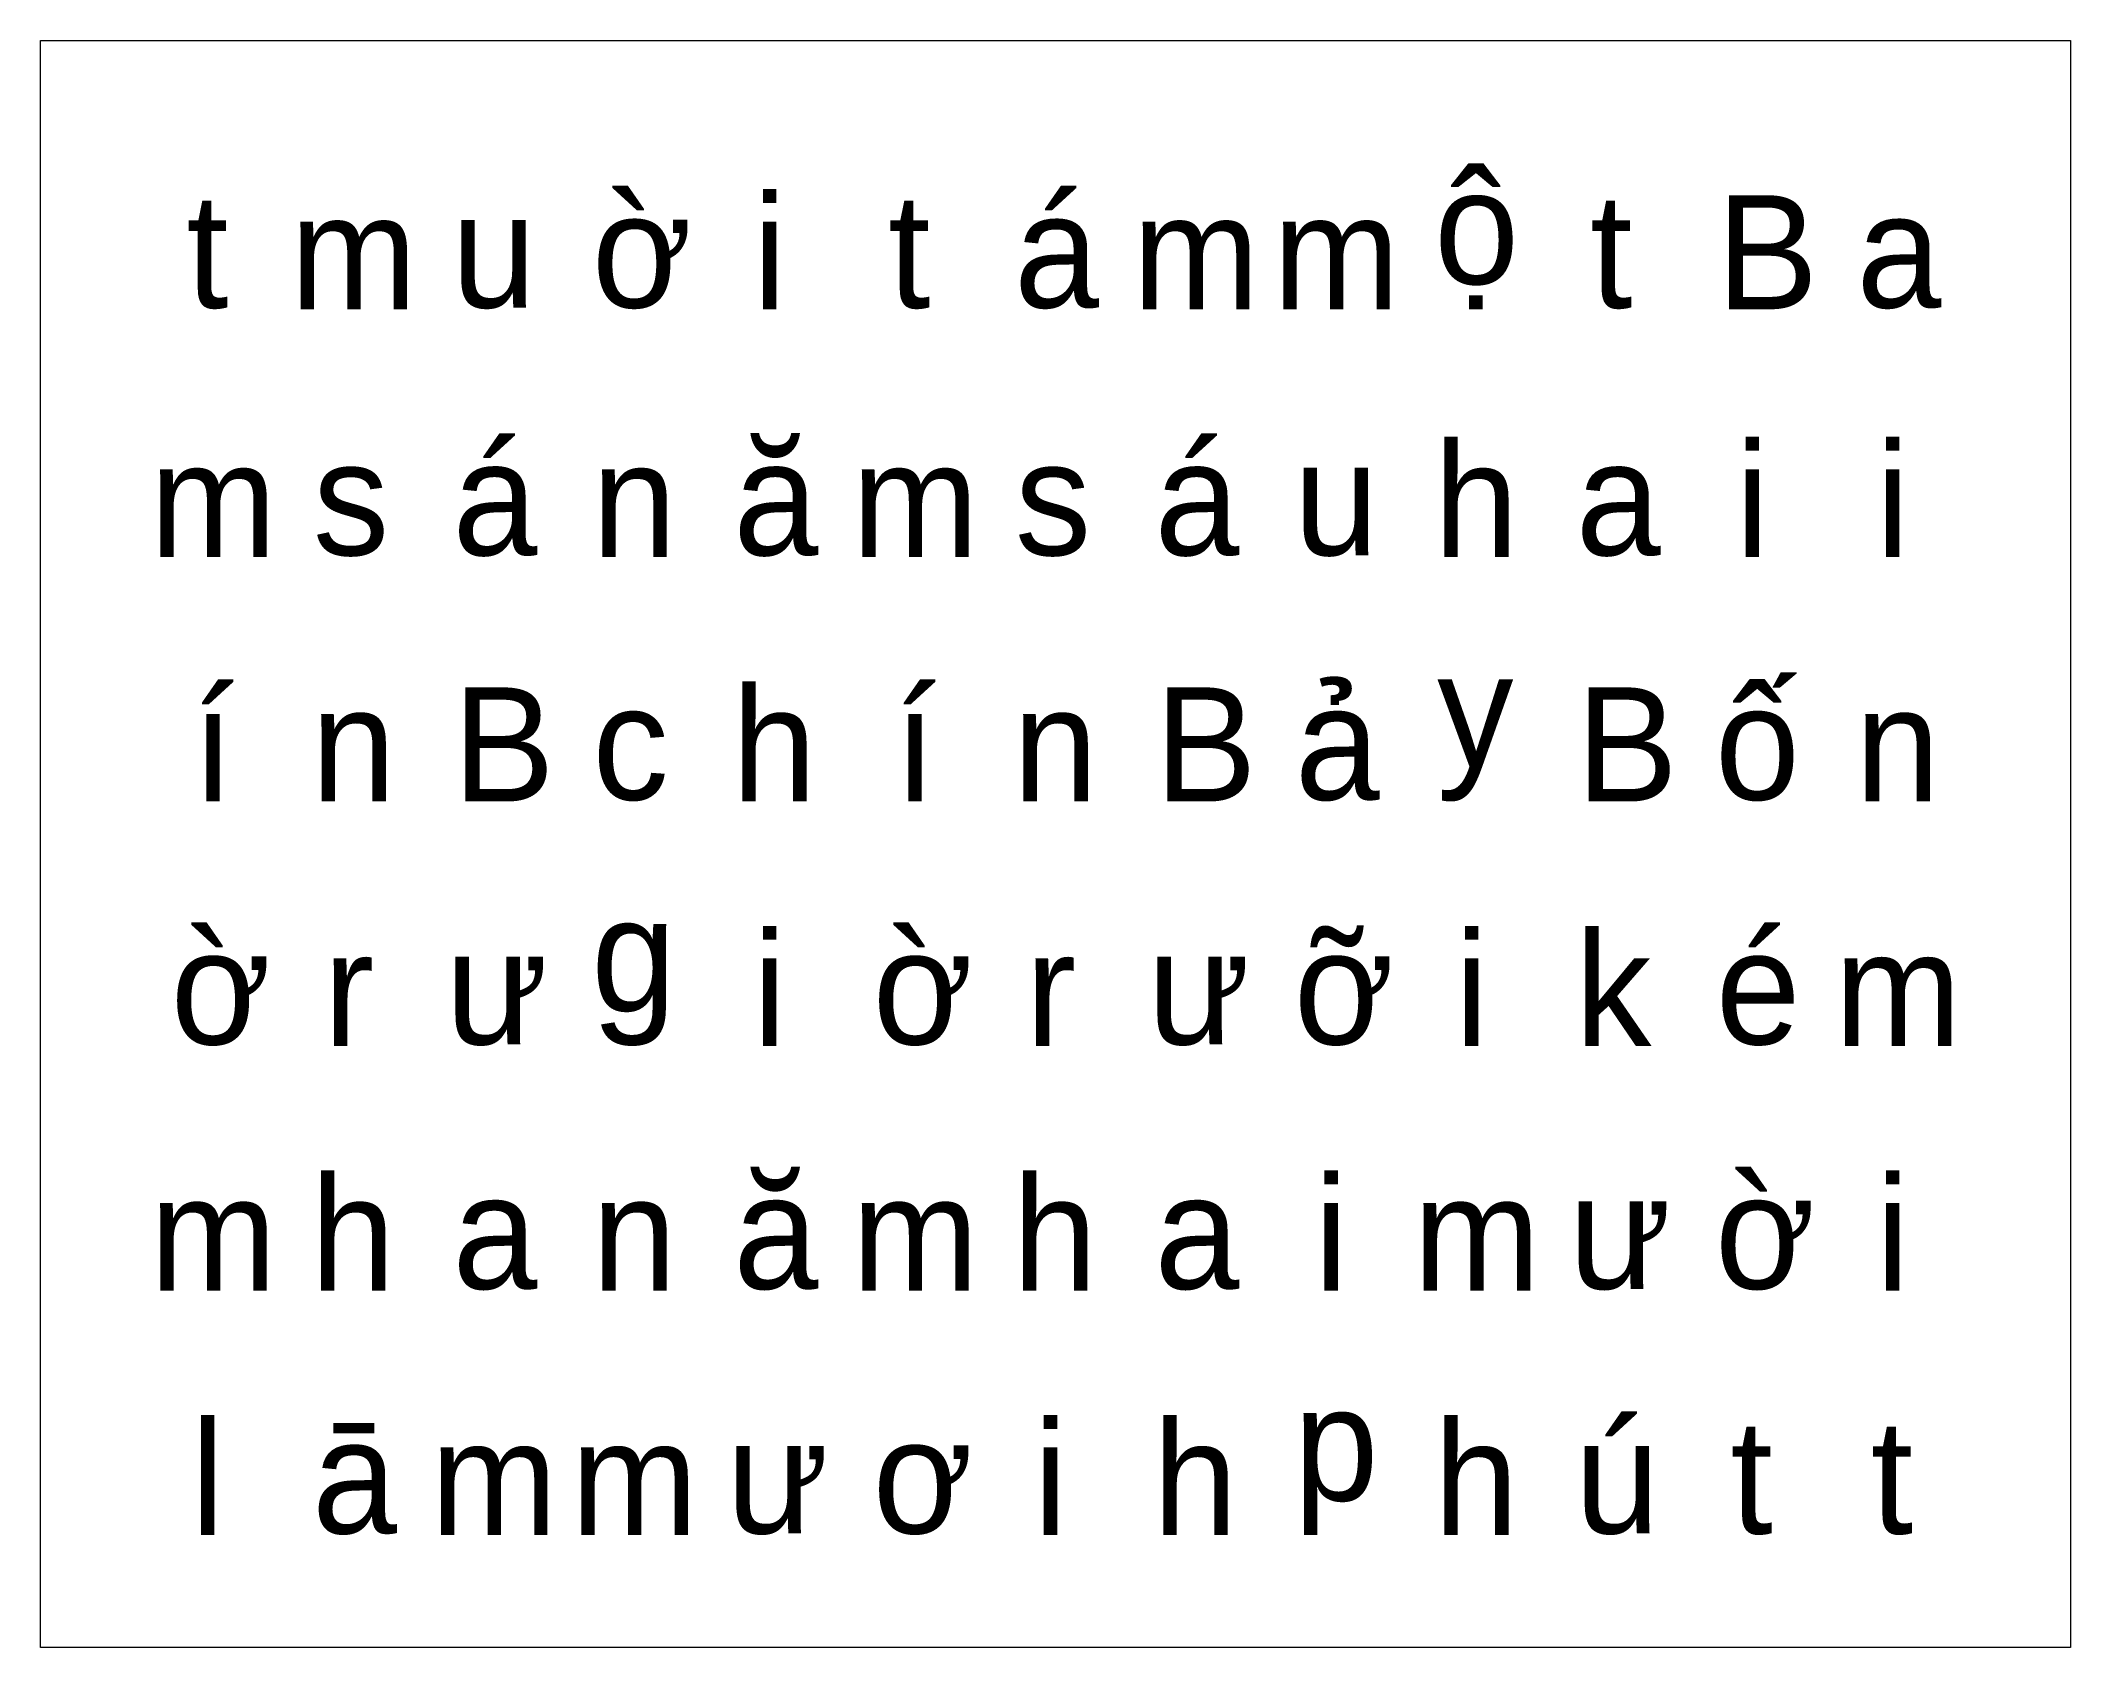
# Model space of a CAD drawing. Header units: inches. Extents: x -25 to 215, y -195 to -5.
import ezdxf

# ---------------------------------------------------------------- set-up
doc = ezdxf.new("R2010")
doc.units = ezdxf.units.IN
doc.header["$MEASUREMENT"] = 0
for name, color, linetype in [('Outline', 7, 'Continuous'), ('Text - Fake', 7, 'Continuous'), ('Text - Real', 7, 'Continuous')]:
    doc.layers.add(name, color=color, linetype=linetype)

# ---------------------------------------------------------------- blocks, each defined once
blk = doc.blocks.new('block 2')
at = {"layer": 'Text - Real', "color": 2, "true_color": 0xfff100, "insert": (23.78, -36.63), "char_height": 13.4874, "attachment_point": 7}
blk.add_mtext('\\fAnton Regular|b0|i0|c0|p34;\\W1;u', dxfattribs=at)
at = {"layer": 'Text - Real', "color": 114, "true_color": 0x00a550, "insert": (21.31, -181.58), "char_height": 13.4874, "attachment_point": 7}
blk.add_mtext('\\fAnton Regular|b0|i0|c0|p34;\\W1;m', dxfattribs=at)
blk = doc.blocks.new('block 3')
at = {"layer": 'Text - Real', "color": 2, "true_color": 0xfff100, "insert": (4.71, -36.63), "char_height": 13.4874, "attachment_point": 7}
blk.add_mtext('\\fAnton Regular|b0|i0|c0|p34;\\W1;m', dxfattribs=at)
at = {"layer": 'Text - Real', "color": 114, "true_color": 0x00a550, "insert": (7.33, -181.58), "char_height": 13.4874, "attachment_point": 7}
blk.add_mtext('\\fAnton Regular|b0|i0|c0|p34;\\W1;ā', dxfattribs=at)
blk = doc.blocks.new('block 4')
at = {"layer": 'Text - Real', "color": 2, "true_color": 0xfff100, "char_height": 13.4874, "attachment_point": 7}
for s, insert in [('\\fAnton Regular|b0|i0|c0|p34;\\W1;ờ', (40.4, -36.63)), ('\\fAnton Regular|b0|i0|c0|p34;\\W1;g', (40.33, -123.75)), ('\\fAnton Regular|b0|i0|c0|p34;\\W1;m', (37.91, -181.58))]:
    blk.add_mtext(s, dxfattribs=dict(at, insert=insert))
at = {"layer": 'Text - Real', "color": 250, "true_color": 0x231f20, "char_height": 13.4874, "attachment_point": 7}
for s, insert in [('\\fAnton Regular|b0|i0|c0|p34;\\W1;n', (40.38, -65.91)), ('\\fAnton Regular|b0|i0|c0|p34;\\W1;c', (40.46, -94.83))]:
    blk.add_mtext(s, dxfattribs=dict(at, insert=insert))
at = {"layer": 'Text - Real', "color": 114, "true_color": 0x00a550, "insert": (40.38, -152.66), "char_height": 13.4874, "attachment_point": 7}
blk.add_mtext('\\fAnton Regular|b0|i0|c0|p34;\\W1;n', dxfattribs=at)
blk = doc.blocks.new('block 5')
at = {"layer": 'Text - Real', "color": 2, "true_color": 0xfff100, "insert": (189.93, -36.63), "char_height": 13.4874, "attachment_point": 7}
blk.add_mtext('\\fAnton Regular|b0|i0|c0|p34;\\W1;a', dxfattribs=at)
at = {"layer": 'Text - Real', "color": 140, "true_color": 0x00adef, "char_height": 13.4874, "attachment_point": 7}
for s, insert in [('\\fAnton Regular|b0|i0|c0|p34;\\W1;n', (189.77, -94.83)), ('\\fAnton Regular|b0|i0|c0|p34;\\W1;i', (192.21, -152.66))]:
    blk.add_mtext(s, dxfattribs=dict(at, insert=insert))
at = {"layer": 'Text - Real', "color": 114, "true_color": 0x00a550, "insert": (187.31, -123.75), "char_height": 13.4874, "attachment_point": 7}
blk.add_mtext('\\fAnton Regular|b0|i0|c0|p34;\\W1;m', dxfattribs=at)
blk = doc.blocks.new('block 6')
at = {"layer": 'Text - Real', "color": 2, "true_color": 0xfff100, "insert": (173.36, -36.63), "char_height": 13.4874, "attachment_point": 7}
blk.add_mtext('\\fAnton Regular|b0|i0|c0|p34;\\W1;B', dxfattribs=at)
at = {"layer": 'Text - Real', "color": 140, "true_color": 0x00adef, "char_height": 13.4874, "attachment_point": 7}
for s, insert in [('\\fAnton Regular|b0|i0|c0|p34;\\W1;i', (175.61, -65.91)), ('\\fAnton Regular|b0|i0|c0|p34;\\W1;ố', (173.19, -94.83)), ('\\fAnton Regular|b0|i0|c0|p34;\\W1;ờ', (173.19, -152.66)), ('\\fAnton Regular|b0|i0|c0|p34;\\W1;t', (175.02, -181.58))]:
    blk.add_mtext(s, dxfattribs=dict(at, insert=insert))
at = {"layer": 'Text - Real', "color": 114, "true_color": 0x00a550, "insert": (173.28, -123.75), "char_height": 13.4874, "attachment_point": 7}
blk.add_mtext('\\fAnton Regular|b0|i0|c0|p34;\\W1;é', dxfattribs=at)
blk = doc.blocks.new('block 7')
at = {"layer": 'Text - Real', "color": 114, "true_color": 0x00a550, "char_height": 13.4874, "attachment_point": 7}
for s, insert in [('\\fAnton Regular|b0|i0|c0|p34;\\W1;t', (158.42, -36.63)), ('\\fAnton Regular|b0|i0|c0|p34;\\W1;k', (156.65, -123.75))]:
    blk.add_mtext(s, dxfattribs=dict(at, insert=insert))
at = {"layer": 'Text - Real', "color": 140, "true_color": 0x00adef, "char_height": 13.4874, "attachment_point": 7}
for s, insert in [('\\fAnton Regular|b0|i0|c0|p34;\\W1;a', (156.73, -65.91)), ('\\fAnton Regular|b0|i0|c0|p34;\\W1;B', (156.77, -94.83)), ('\\fAnton Regular|b0|i0|c0|p34;\\W1;ư', (155.9, -152.66)), ('\\fAnton Regular|b0|i0|c0|p34;\\W1;ú', (156.57, -181.58))]:
    blk.add_mtext(s, dxfattribs=dict(at, insert=insert))
blk = doc.blocks.new('block 8')
at = {"layer": 'Text - Real', "color": 114, "true_color": 0x00a550, "insert": (120.91, -36.63), "char_height": 13.4874, "attachment_point": 7}
blk.add_mtext('\\fAnton Regular|b0|i0|c0|p34;\\W1;m', dxfattribs=at)
at = {"layer": 'Text - Real', "color": 2, "true_color": 0xfff100, "char_height": 13.4874, "attachment_point": 7}
for s, insert in [('\\fAnton Regular|b0|i0|c0|p34;\\W1;u', (123.38, -65.91)), ('\\fAnton Regular|b0|i0|c0|p34;\\W1;ả', (123.53, -94.83)), ('\\fAnton Regular|b0|i0|c0|p34;\\W1;i', (125.81, -152.66))]:
    blk.add_mtext(s, dxfattribs=dict(at, insert=insert))
at = {"layer": 'Text - Real', "color": 140, "true_color": 0x00adef, "char_height": 13.4874, "attachment_point": 7}
for s, insert in [('\\fAnton Regular|b0|i0|c0|p34;\\W1;ỡ', (123.4, -123.75)), ('\\fAnton Regular|b0|i0|c0|p34;\\W1;p', (123.37, -181.58))]:
    blk.add_mtext(s, dxfattribs=dict(at, insert=insert))
blk = doc.blocks.new('block 9')
at = {"layer": 'Text - Real', "color": 140, "true_color": 0x00adef, "char_height": 13.4874, "attachment_point": 7}
for s, insert in [('\\fAnton Regular|b0|i0|c0|p34;\\W1;m', (104.31, -36.63)), ('\\fAnton Regular|b0|i0|c0|p34;\\W1;ư', (106.1, -123.75))]:
    blk.add_mtext(s, dxfattribs=dict(at, insert=insert))
at = {"layer": 'Text - Real', "color": 2, "true_color": 0xfff100, "char_height": 13.4874, "attachment_point": 7}
for s, insert in [('\\fAnton Regular|b0|i0|c0|p34;\\W1;á', (106.93, -65.91)), ('\\fAnton Regular|b0|i0|c0|p34;\\W1;B', (106.97, -94.83)), ('\\fAnton Regular|b0|i0|c0|p34;\\W1;a', (106.93, -152.66))]:
    blk.add_mtext(s, dxfattribs=dict(at, insert=insert))
blk = doc.blocks.new('block 10')
at = {"layer": 'Text - Real', "color": 140, "true_color": 0x00adef, "char_height": 13.4874, "attachment_point": 7}
for s, insert in [('\\fAnton Regular|b0|i0|c0|p34;\\W1;á', (90.33, -36.63)), ('\\fAnton Regular|b0|i0|c0|p34;\\W1;r', (91.65, -123.75))]:
    blk.add_mtext(s, dxfattribs=dict(at, insert=insert))
at = {"layer": 'Text - Real', "color": 2, "true_color": 0xfff100, "char_height": 13.4874, "attachment_point": 7}
for s, insert in [('\\fAnton Regular|b0|i0|c0|p34;\\W1;s', (90.41, -65.91)), ('\\fAnton Regular|b0|i0|c0|p34;\\W1;h', (90.12, -152.66)), ('\\fAnton Regular|b0|i0|c0|p34;\\W1;i', (92.62, -181.58))]:
    blk.add_mtext(s, dxfattribs=dict(at, insert=insert))
at = {"layer": 'Text - Real', "color": 250, "true_color": 0x231f20, "insert": (90.18, -94.83), "char_height": 13.4874, "attachment_point": 7}
blk.add_mtext('\\fAnton Regular|b0|i0|c0|p34;\\W1;n', dxfattribs=at)
blk = doc.blocks.new('block 11')
at = {"layer": 'Text - Real', "color": 140, "true_color": 0x00adef, "insert": (75.43, -36.63), "char_height": 13.4874, "attachment_point": 7}
blk.add_mtext('\\fAnton Regular|b0|i0|c0|p34;\\W1;t', dxfattribs=at)
at = {"layer": 'Text - Real', "color": 250, "true_color": 0x231f20, "char_height": 13.4874, "attachment_point": 7}
for s, insert in [('\\fAnton Regular|b0|i0|c0|p34;\\W1;m', (71.11, -65.91)), ('\\fAnton Regular|b0|i0|c0|p34;\\W1;í', (76.09, -94.83))]:
    blk.add_mtext(s, dxfattribs=dict(at, insert=insert))
at = {"layer": 'Text - Real', "color": 2, "true_color": 0xfff100, "char_height": 13.4874, "attachment_point": 7}
for s, insert in [('\\fAnton Regular|b0|i0|c0|p34;\\W1;ờ', (73.6, -123.75)), ('\\fAnton Regular|b0|i0|c0|p34;\\W1;ơ', (73.6, -181.58))]:
    blk.add_mtext(s, dxfattribs=dict(at, insert=insert))
at = {"layer": 'Text - Real', "color": 114, "true_color": 0x00a550, "insert": (71.11, -152.66), "char_height": 13.4874, "attachment_point": 7}
blk.add_mtext('\\fAnton Regular|b0|i0|c0|p34;\\W1;m', dxfattribs=at)
blk = doc.blocks.new('block 12')
at = {"layer": 'Text - Real', "color": 2, "true_color": 0xfff100, "char_height": 13.4874, "attachment_point": 7}
for s, insert in [('\\fAnton Regular|b0|i0|c0|p34;\\W1;i', (59.42, -36.63)), ('\\fAnton Regular|b0|i0|c0|p34;\\W1;i', (59.42, -123.75)), ('\\fAnton Regular|b0|i0|c0|p34;\\W1;ư', (56.3, -181.58))]:
    blk.add_mtext(s, dxfattribs=dict(at, insert=insert))
at = {"layer": 'Text - Real', "color": 250, "true_color": 0x231f20, "char_height": 13.4874, "attachment_point": 7}
for s, insert in [('\\fAnton Regular|b0|i0|c0|p34;\\W1;ă', (57.13, -65.91)), ('\\fAnton Regular|b0|i0|c0|p34;\\W1;h', (56.92, -94.83))]:
    blk.add_mtext(s, dxfattribs=dict(at, insert=insert))
at = {"layer": 'Text - Real', "color": 114, "true_color": 0x00a550, "insert": (57.13, -152.66), "char_height": 13.4874, "attachment_point": 7}
blk.add_mtext('\\fAnton Regular|b0|i0|c0|p34;\\W1;ă', dxfattribs=at)
blk = doc.blocks.new('block 13')
at = {"layer": 'Text - Real', "color": 114, "true_color": 0x00a550, "insert": (139.99, -36.63), "char_height": 13.4874, "attachment_point": 7}
blk.add_mtext('\\fAnton Regular|b0|i0|c0|p34;\\W1;ộ', dxfattribs=at)
at = {"layer": 'Text - Real', "color": 140, "true_color": 0x00adef, "char_height": 13.4874, "attachment_point": 7}
for s, insert in [('\\fAnton Regular|b0|i0|c0|p34;\\W1;h', (139.92, -65.91)), ('\\fAnton Regular|b0|i0|c0|p34;\\W1;i', (142.41, -123.75)), ('\\fAnton Regular|b0|i0|c0|p34;\\W1;m', (137.51, -152.66)), ('\\fAnton Regular|b0|i0|c0|p34;\\W1;h', (139.92, -181.58))]:
    blk.add_mtext(s, dxfattribs=dict(at, insert=insert))
at = {"layer": 'Text - Real', "color": 2, "true_color": 0xfff100, "insert": (140.34, -94.83), "char_height": 13.4874, "attachment_point": 7}
blk.add_mtext('\\fAnton Regular|b0|i0|c0|p34;\\W1;y', dxfattribs=at)

msp = doc.modelspace()

# ---------------------------------------------------------------- linework, layer by layer
at = {"layer": 'Outline', "color": 254, "lineweight": 5, "true_color": 0xd1d2d4}
msp.add_lwpolyline([(215.21, -194.86), (-24.79, -194.86), (-24.79, -4.86), (215.21, -4.86), (215.21, -194.86)], dxfattribs=at)

# ---------------------------------------------------------------- block references
at = {"layer": 'Text - Real'}
for name in ['block 13', 'block 4', 'block 12', 'block 11', 'block 10', 'block 7', 'block 6', 'block 3', 'block 2', 'block 9', 'block 8', 'block 5']:
    msp.add_blockref(name, (0, 0), dxfattribs=at)

# ---------------------------------------------------------------- texts
at = {"layer": 'Text - Fake', "color": 252, "true_color": 0x939597, "char_height": 13.4874, "attachment_point": 7}
for s, insert in [('\\fAnton Regular|b0|i0|c0|p34;\\W1;t', (-7.57, -36.63)), ('\\fAnton Regular|b0|i0|c0|p34;\\W1;á', (23.93, -65.91)), ('\\fAnton Regular|b0|i0|c0|p34;\\W1;i', (192.21, -65.91)), ('\\fAnton Regular|b0|i0|c0|p34;\\W1;m', (-11.88, -65.91)), ('\\fAnton Regular|b0|i0|c0|p34;\\W1;s', (7.41, -65.91)), ('\\fAnton Regular|b0|i0|c0|p34;\\W1;í', (-6.9, -94.83)), ('\\fAnton Regular|b0|i0|c0|p34;\\W1;B', (23.97, -94.83)), ('\\fAnton Regular|b0|i0|c0|p34;\\W1;n', (7.18, -94.83)), ('\\fAnton Regular|b0|i0|c0|p34;\\W1;ờ', (-9.4, -123.75)), ('\\fAnton Regular|b0|i0|c0|p34;\\W1;r', (8.66, -123.75)), ('\\fAnton Regular|b0|i0|c0|p34;\\W1;ư', (23.1, -123.75)), ('\\fAnton Regular|b0|i0|c0|p34;\\W1;h', (7.12, -152.66)), ('\\fAnton Regular|b0|i0|c0|p34;\\W1;m', (-11.88, -152.66)), ('\\fAnton Regular|b0|i0|c0|p34;\\W1;a', (23.93, -152.66)), ('\\fAnton Regular|b0|i0|c0|p34;\\W1;h', (106.72, -181.58)), ('\\fAnton Regular|b0|i0|c0|p34;\\W1;t', (191.62, -181.58))]:
    msp.add_mtext(s, dxfattribs=dict(at, insert=insert))
at = {"layer": 'Text - Real', "color": 114, "true_color": 0x00a550, "insert": (-7.03, -181.58), "char_height": 13.4874, "attachment_point": 7}
msp.add_mtext('\\fAnton Regular|b0|i0|c0|p34;\\W1;l', dxfattribs=at)

doc.saveas('drawing.dxf')
